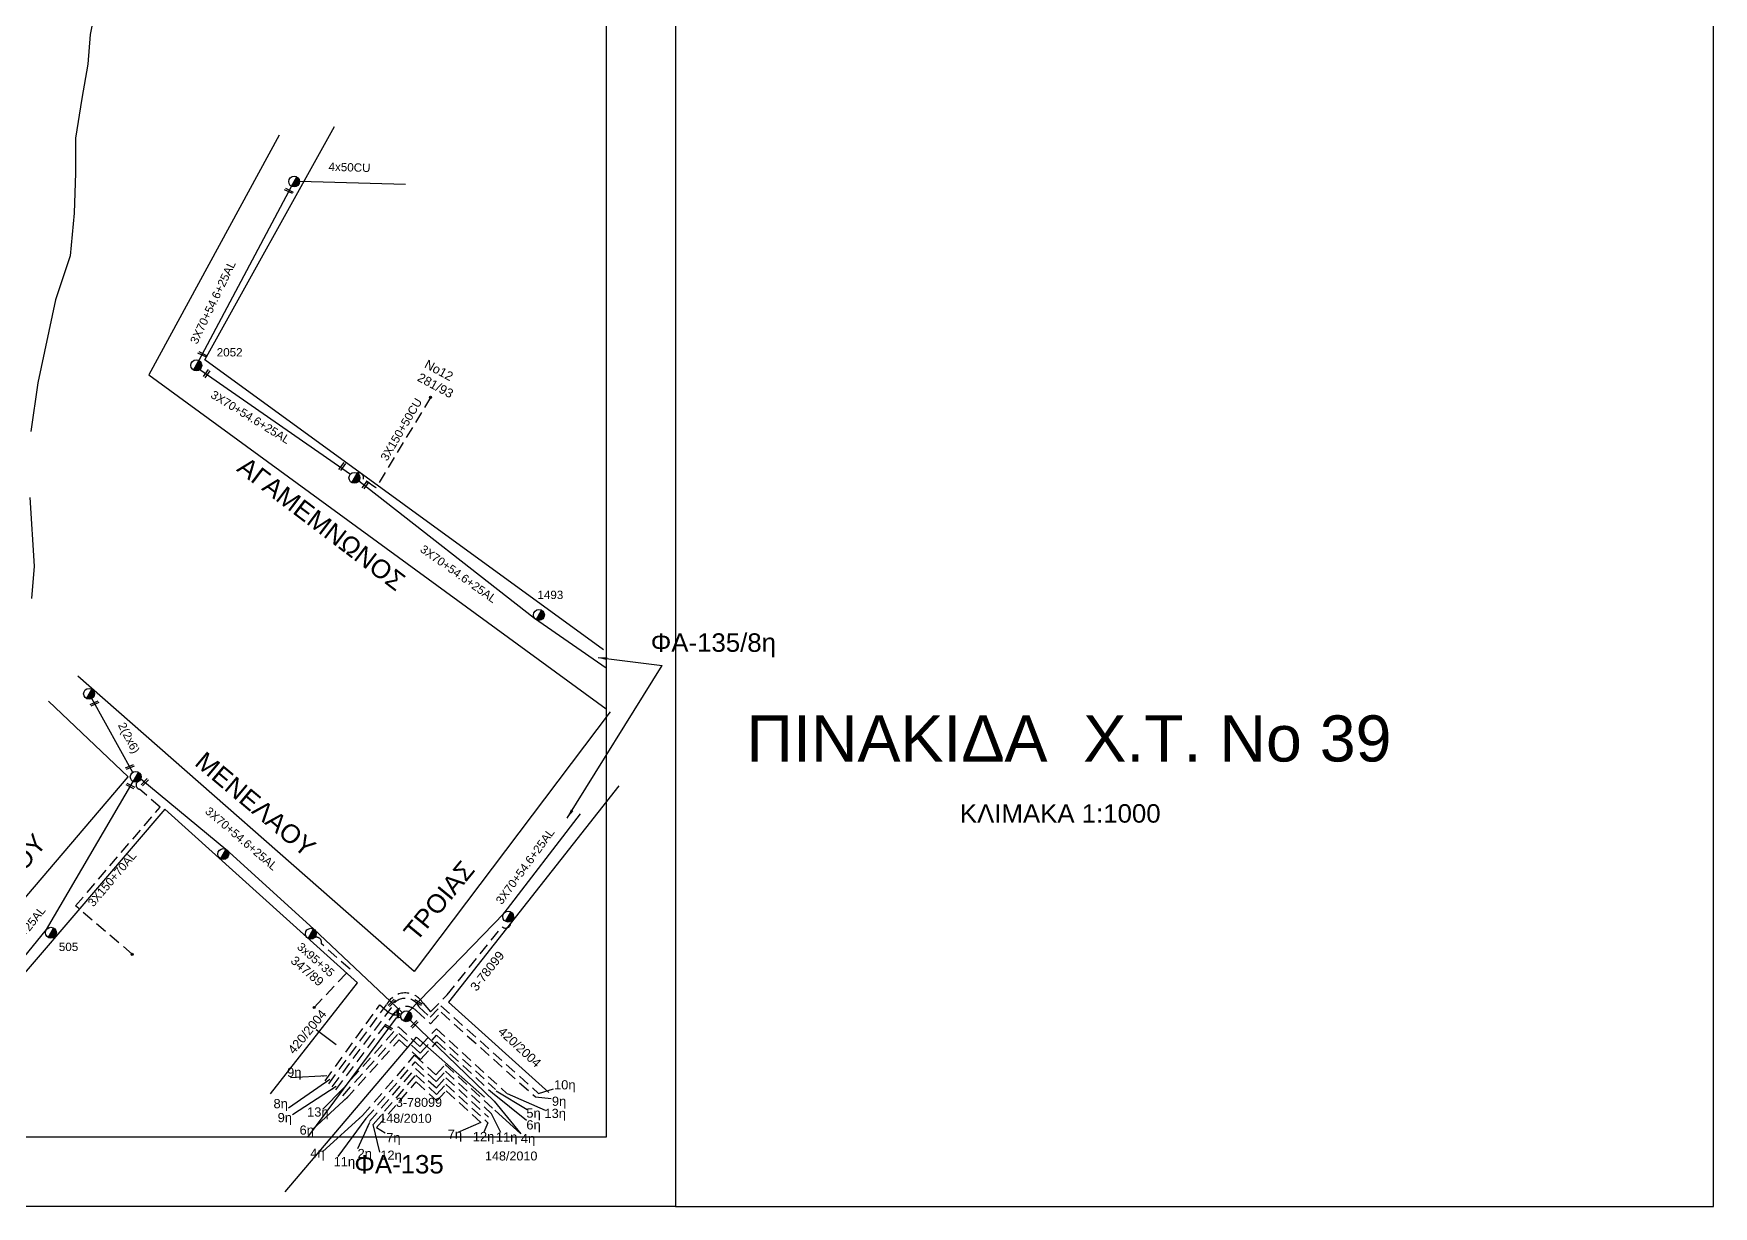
# Model space of a CAD drawing. Header units: millimetres. Extents: x 5016 to 7282, y 2879 to 3911.
# Drawn here: x 6918.6 to 7282.5, y 2878.5 to 3132.7 of the extents above; entities that cross this region are included whole.
import ezdxf

# ---------------------------------------------------------------- set-up
doc = ezdxf.new("R2010")
doc.units = ezdxf.units.MM
doc.linetypes.add('DASHED', pattern=[19.05, 12.7, -6.35])
for name, color, linetype in [('Γυμνά εναέρια ΧΤ (3Φ)   4x50CU', 7, 'Continuous'), ('Επιγραφές - Σχήματα', 7, 'Continuous'), ('Καλώδια ΧΤ   2x6AL', 7, 'DASHED'), ('Καλώδια ΧΤ   3x150+50AL', 7, 'DASHED'), ('Καλώδια ΧΤ   3x150+50CU', 7, 'DASHED'), ('Καλώδια ΧΤ   3x95+35 CU', 7, 'DASHED'), ('Μηχανική τομή', 7, 'Continuous'), ('Στύλος ΦΜ', 7, 'Continuous'), ('Στύλος ΦΜ @ 1', 7, 'Continuous'), ('Συνδέσεις', 7, 'Continuous'), ('Συνεστραμμένα ΧΤ   3x70+54.6+25 AL', 7, 'SYN_LINE'), ('Υπόβαθρο ΔΕΗ', 7, 'Continuous'), ('Υπόγεια καλώδια Δικτύου ΧΤ και Παρ. ΧΤ - 3X150+70 AL', 7, 'DASHED')]:
    doc.layers.add(name, color=color, linetype=linetype)
doc.styles.get("Standard").update_dxf_attribs({"font": 'ARIAL.TTF'})
doc.linetypes.add('PRANES_1r', pattern='A,0.5,[137,SPECLINE.shx,S=1,R=180,X=0,Y=0],0.5', length=1)
doc.linetypes.add('SYN_LINE', pattern='A,0.5,-0.0001,["/\\/\\/\\/",Standard,S=0.1,R=0,X=0,Y=-0.05],-0.25', length=0.7501)
doc.dimstyles.new('ISO-25', dxfattribs={"dimtxt": 2.5, "dimasz": 1.8, "dimexe": 1.25, "dimexo": 0.625, "dimtad": 1, "dimtxsty": 'Standard', "dimcen": 1.8, "dimadec": 0, "dimazin": 0, "dimtfac": 1, "dimtmove": 0, "dimatfit": 3, "dimfxl": 1.25, "dimarcsym": 0})

# ---------------------------------------------------------------- blocks, each defined once
blk = doc.blocks.new('ΥΠΑΡΧΩΝ ΤΣΙΜΕΝΤΕΝΙΟΣ ΣΤΥΛΟΣ')
at = {"layer": 'Στύλος ΦΜ'}
blk.add_hatch(color=7, dxfattribs=at).paths.add_polyline_path([(-1.29, -2.28, 0.574793), (2.62, 0, 0.268822), (1.3, 2.27)])
at = {"layer": 'Στύλος ΦΜ', "color": 7}
blk.add_line((-1.29, -2.28), (1.3, 2.27), dxfattribs=at)
blk.add_circle((0, 0), 2.62, dxfattribs=at)
at = {"layer": 'Στύλος ΦΜ', "flags": 4}
for tag, p in [('ΑΡΙΘΜΟΣ', (-4.68, 8.05)), ('ΤΥΠΟΣ', (-4.91, 3.03))]:
    blk.add_attdef(tag, p, '', height=4, dxfattribs=at)
blk = doc.blocks.new('ΜΗΧΑΝΙΚΗ ΤΟΜΗ')
at = {"layer": 'Μηχανική τομή', "ltscale": 40}
for p, q in [((-1.89, 0.78), (1.89, 0.78)), ((1.89, 0), (-1.89, 0))]:
    blk.add_line(p, q, dxfattribs=at)
blk = doc.blocks.new('_ΣΥΝΔΕΣΗ')
at = {"layer": 'Συνδέσεις', "linetype": 'SYN_LINE', "ltscale": 40}
blk.add_hatch(color=256, dxfattribs=at).paths.add_polyline_path([(0.5, -0.01, 1), (-0.5, -0.01, 1)])
at = {"layer": 'Συνδέσεις'}
blk.add_circle((0, -0.01), 0.5, dxfattribs=at)
blk = doc.blocks.new('τομή_')
at = {"layer": 'Επιγραφές - Σχήματα'}
for p, q in [((-1.29, -0.22), (0.13, 0.75)), ((-1.08, -0.46), (0.34, 0.51)), ((-0.66, 0.62), (-0.29, -0.37))]:
    blk.add_line(p, q, dxfattribs=at)

msp = doc.modelspace()

# ---------------------------------------------------------------- linework, layer by layer
at = {"layer": 'Γυμνά εναέρια ΧΤ (3Φ)   4x50CU', "color": 27, "linetype": 'SYN_LINE', "lineweight": -3, "ltscale": 20}
msp.add_lwpolyline([(6976.19, 3100.74), (6999.15, 3100.07)], dxfattribs=at)
at = {"layer": 'Επιγραφές - Σχήματα', "lineweight": -3}
for points in [[(5015.89, 3904.96), (7057.63, 3904.96), (7057.63, 2878.51), (5015.89, 2878.51)], [(5030.89, 3889.96), (7042.63, 3889.96), (7042.63, 2893.51), (5030.89, 2893.51)]]:
    msp.add_lwpolyline(points, close=True, dxfattribs=at)
at = {"layer": 'Επιγραφές - Σχήματα', "lineweight": -3, "ltscale": 10}
msp.add_lwpolyline([(7057.63, 2878.51), (7282.5, 2878.51), (7282.5, 3904.96), (7057.63, 3904.96)], dxfattribs=at)
at = {"layer": 'Καλώδια ΧΤ   2x6AL', "color": 30, "linetype": 'SYN_LINE', "lineweight": -3, "ltscale": 20}
msp.add_lwpolyline([(6940.05, 2972.59), (6931.17, 2988.59)], dxfattribs=at)
at = {"layer": 'Καλώδια ΧΤ   3x150+50CU', "color": 2, "linetype": 'DASHED', "lineweight": -3, "ltscale": 0.2}
msp.add_lwpolyline([(7004.58, 3053.87), (6992.75, 3034.29), (6990.05, 3036.14, 0.586544), (6988.66, 3037.46, 273.531506)], format="xyb", dxfattribs=at)
at = {"layer": 'Καλώδια ΧΤ   3x95+35 CU', "color": 30, "linetype": 'DASHED', "lineweight": -3, "ltscale": 0.2}
msp.add_lwpolyline([(6979.33, 2921.62), (6987.13, 2929.91), (6980.92, 2935.4, 0.600693), (6979.49, 2936.8, -4.063641)], format="xyb", dxfattribs=at)
at = {"layer": 'Συνεστραμμένα ΧΤ   3x70+54.6+25 AL', "color": 2, "lineweight": -3, "ltscale": 20}
for points in [[(6974.44, 3099.62), (6954.38, 3061.85)], [(6954.61, 3059.93), (6987.21, 3037.24)], [(6989.05, 3035.77), (7027.12, 3005.99), (7042.63, 2995.28)], [(6999.9, 2920.75), (7020.49, 2942.09), (7037.06, 2963.63)]]:
    msp.add_lwpolyline(points, dxfattribs=at)
at = {"layer": 'Συνεστραμμένα ΧΤ   3x70+54.6+25 AL', "color": 30, "lineweight": -3, "ltscale": 20}
for points in [[(6900.07, 2912.36), (6921.38, 2938.54), (6940.12, 2970.58)], [(6941.79, 2971.16), (6960.26, 2955.91), (6979.23, 2938.64), (6998.45, 2920.53)], [(7000.15, 2918.89), (7018.35, 2901.32)]]:
    msp.add_lwpolyline(points, dxfattribs=at)
at = {"layer": 'Συνεστραμμένα ΧΤ   3x70+54.6+25 AL', "color": 151, "lineweight": -3, "ltscale": 20}
for points in [[(6997.14, 2919.36), (6977.91, 2893.5)], [(6997.14, 2919.36), (6998.16, 2919.53)]]:
    msp.add_lwpolyline(points, dxfattribs=at)
at = {"layer": 'Υπόβαθρο ΔΕΗ', "linetype": 'PRANES_1r', "lineweight": -3, "ltscale": 0.2}
for points in [[(6938.59, 3197.85), (6938.3, 3196.3), (6938.19, 3194.41), (6936.83, 3187.68), (6936.54, 3183.16), (6936.25, 3173.19), (6936.41, 3162.63), (6936.07, 3157.48), (6934.28, 3150.14), (6930.81, 3132.55), (6930.36, 3126.12), (6929.03, 3118.67), (6927.63, 3110.05), (6927.69, 3102.52), (6927.37, 3093.82), (6926.47, 3084.53), (6923.35, 3075.04), (6919.51, 3057.01), (6917.96, 3046.5)], [(6917.75, 3032.13), (6918.68, 3017.29), (6918.09, 3010.29)]]:
    msp.add_lwpolyline(points, dxfattribs=at)
at = {"layer": 'Υπόβαθρο ΔΕΗ', "lineweight": -3, "ltscale": 0.2}
for points in [[(7042.02, 2999.13), (6955.68, 3062.03), (6983.74, 3112.6)], [(6971.76, 3110.71), (6943.54, 3058.73), (7042.63, 2986.35)], [(7043.52, 2985.7), (7001.02, 2929.45), (6928.14, 2993.44)], [(6969.9, 2902.9), (6988.73, 2927), (6946.98, 2964.63), (6898.45, 2907.95), (6890.56, 2914.7), (6939.04, 2971.59), (6921.79, 2988.02)], [(7045.38, 2969.69), (7008.44, 2922.79), (7030.2, 2903.19)], [(6973.05, 2881.66), (7001.51, 2915.21), (7016.28, 2902.2)], [(6979.79, 2916.87), (6984.16, 2913.62)]]:
    msp.add_lwpolyline(points, dxfattribs=at)
at = {"layer": 'Υπόβαθρο ΔΕΗ', "color": 2, "linetype": 'DASHED', "lineweight": -3, "ltscale": 0.2}
msp.add_lwpolyline([(6982.51, 2905.08), (6995.06, 2922.23, -0.607092), (7002.95, 2922.53), (7004.58, 2920.69), (7008.17, 2924.34), (7020.06, 2939.12, 0.752022), (7021.91, 2940.28)], format="xyb", dxfattribs=at)
at = {"layer": 'Υπόβαθρο ΔΕΗ', "color": 6, "linetype": 'DASHED', "lineweight": -3, "ltscale": 0.2}
msp.add_lwpolyline([(6983.27, 2904.44), (6996.01, 2921.46, -0.66353), (7002.12, 2921.69), (7004.5, 2919.5), (7006.8, 2922), (7027.95, 2903.01)], format="xyb", dxfattribs=at)
at = {"layer": 'Υπόβαθρο ΔΕΗ', "color": 133, "linetype": 'DASHED', "lineweight": -3, "ltscale": 0.2}
for points in [[(6981.74, 2905.72), (6993.56, 2922.17), (6995.51, 2920.55, 0.19421), (6998.2, 2920.11)], [(6984.04, 2903.79), (6996.98, 2920.68, -0.467), (7001.45, 2920.94), (7004.56, 2918.08), (7006.87, 2920.59), (7027.28, 2902.26)]]:
    msp.add_lwpolyline(points, format="xyb", dxfattribs=at)
at = {"layer": 'Υπόβαθρο ΔΕΗ', "color": 5, "linetype": 'DASHED', "lineweight": -3, "ltscale": 0.2}
msp.add_lwpolyline([(6984.8, 2903.15), (6997.6, 2917.46), (7002.26, 2913.16), (7005.83, 2917.03), (7021.08, 2902.98)], dxfattribs=at)
at = {"layer": 'Υπόβαθρο ΔΕΗ', "color": 85, "linetype": 'DASHED', "lineweight": -3, "ltscale": 0.2}
msp.add_lwpolyline([(6985.57, 2902.51), (6997.68, 2916.02), (7002.32, 2911.74), (7005.89, 2915.62), (7018.64, 2903.86)], dxfattribs=at)
at = {"layer": 'Υπόβαθρο ΔΕΗ', "color": 233, "linetype": 'DASHED', "lineweight": -3, "ltscale": 0.2, "true_color": 0xd2798f}
msp.add_lwpolyline([(6986.34, 2901.87), (6997.76, 2914.59), (7002.38, 2910.33), (7005.95, 2914.2), (7017.97, 2903.12)], dxfattribs=at)
at = {"layer": 'Υπόβαθρο ΔΕΗ', "color": 30, "linetype": 'DASHED', "lineweight": -3, "ltscale": 0.2}
msp.add_lwpolyline([(6989.84, 2898.2), (7001.13, 2911.26), (7005.72, 2907.03), (7007.75, 2909.24), (7018.49, 2899.34)], dxfattribs=at)
at = {"layer": 'Υπόβαθρο ΔΕΗ', "color": 62, "linetype": 'DASHED', "lineweight": -3, "ltscale": 0.2}
msp.add_lwpolyline([(6990.59, 2897.55), (7001.21, 2909.83), (7005.78, 2905.62), (7007.81, 2907.82), (7017.81, 2898.61)], dxfattribs=at)
at = {"layer": 'Υπόβαθρο ΔΕΗ', "color": 27, "linetype": 'DASHED', "lineweight": -3, "ltscale": 0.2}
msp.add_lwpolyline([(6991.35, 2896.89), (7001.29, 2908.39), (7005.83, 2904.21), (7007.87, 2906.41), (7017.13, 2897.87)], dxfattribs=at)
at = {"layer": 'Υπόβαθρο ΔΕΗ', "color": 1, "linetype": 'DASHED', "lineweight": -3, "ltscale": 0.2}
msp.add_lwpolyline([(6992.11, 2896.24), (7001.37, 2906.96), (7005.89, 2902.79), (7007.92, 2905), (7017.09, 2896.55)], dxfattribs=at)
at = {"layer": 'Υπόβαθρο ΔΕΗ', "color": 173, "linetype": 'DASHED', "lineweight": -3, "ltscale": 0.2}
msp.add_lwpolyline([(6992.87, 2895.59), (7001.45, 2905.52), (7005.95, 2901.38), (7007.98, 2903.58), (7015.77, 2896.4)], dxfattribs=at)
at = {"layer": 'Υπόγεια καλώδια Δικτύου ΧΤ και Παρ. ΧΤ - 3X150+70 AL', "color": 30, "linetype": 'DASHED', "lineweight": -3, "ltscale": 0.2}
msp.add_lwpolyline([(6939.95, 2933.16), (6927.69, 2943.64), (6945.99, 2965.08), (6941.49, 2968.93, -0.584695), (6941.03, 2970.48, -1.399821)], format="xyb", dxfattribs=at)

# ---------------------------------------------------------------- block references
at = {"layer": 'Επιγραφές - Σχήματα', "rotation": 238.0393993985333}
msp.add_blockref('τομή_', (6997.09, 2920.04), dxfattribs=at)
at = {"layer": 'Μηχανική τομή', "lineweight": -3}
for p, xscale, yscale, zscale, rotation in [((6973.81, 3098.45), 0.5000000000003161, 0.5000000000003161, 0.5000000000003161, 333.1835396985632), ((6955.02, 3063.05), 0.5000000000003161, 0.5000000000003161, 0.5000000000003161, 333.1835396985632), ((6956.23, 3058.89), 0.5000000000003162, 0.5000000000003162, 0.5000000000003162, 53.36469392682387), ((6985.6, 3038.77), 0.5000000000003162, 0.5000000000003162, 0.5000000000003162, 53.36469392682387), ((6990.65, 3034.79), 0.5000000000003162, 0.5000000000003162, 0.5000000000003162, 53.36469392682387), ((6931.86, 2987.35), 0.5000000000003162, 0.5000000000003162, 0.5000000000003162, 23.48967975315374), ((6939.5, 2973.59), 0.5000000000003162, 0.5000000000003162, 0.5000000000003162, 23.48967975315374), ((6939.47, 2969.47), 0.5000000000003164, 0.5000000000003164, 0.5000000000003164, 333.0260046742604), ((6942.83, 2970.31), 0.5000000000003163, 0.5000000000003163, 0.5000000000003163, 45.46618432208448), ((6996.34, 2922.5), 0.5000000000003162, 0.5000000000003162, 0.5000000000003162, 47.09347988825179), ((7001.96, 2922.88), 0.5000000000003162, 0.5000000000003162, 0.5000000000003162, 150.202674920077), ((7001.23, 2917.85), 0.5000000000003162, 0.5000000000003162, 0.5000000000003162, 47.09347988825179), ((6995.51, 2917.54), 0.5000000000003162, 0.5000000000003162, 0.5000000000003162, 150.202674920077)]:
    msp.add_blockref('ΜΗΧΑΝΙΚΗ ΤΟΜΗ', p, dxfattribs=dict(at, xscale=xscale, yscale=yscale, zscale=zscale, rotation=rotation))
at = {"layer": 'Στύλος ΦΜ @ 1', "lineweight": -3, "ltscale": 40, "xscale": 0.4499999999998181, "yscale": 0.4499999999998181, "zscale": 0.4499999999998181}
for p in [(6975.02, 3100.65), (6988.07, 3036.43), (6930.6, 2989.62), (6940.7, 2971.61), (6959.67, 2954.88), (7021.39, 2941.33), (6978.64, 2937.62), (6999.32, 2919.73)]:
    msp.add_blockref('ΥΠΑΡΧΩΝ ΤΣΙΜΕΝΤΕΝΙΟΣ ΣΤΥΛΟΣ', p, dxfattribs=at)
at = {"layer": 'Στύλος ΦΜ @ 1', "lineweight": -3, "ltscale": 40}
ref = msp.add_blockref('ΥΠΑΡΧΩΝ ΤΣΙΜΕΝΤΕΝΙΟΣ ΣΤΥΛΟΣ', (6953.82, 3060.81), dxfattribs=dict(at, xscale=0.4499999999998181, yscale=0.4499999999998181, zscale=0.4499999999998181))
ref.add_attrib('ΑΡΙΘΜΟΣ', '2052', (6958.26, 3062.74), dxfattribs={"layer": 'Στύλος ΦΜ', "height": 1.8, "flags": 4})
ref = msp.add_blockref('ΥΠΑΡΧΩΝ ΤΣΙΜΕΝΤΕΝΙΟΣ ΣΤΥΛΟΣ', (7028.06, 3006.7), dxfattribs=dict(at, xscale=0.4499999999998181, yscale=0.4499999999998181, zscale=0.4499999999998181))
ref.add_attrib('ΑΡΙΘΜΟΣ', '1493', (7027.73, 3010.16), dxfattribs={"layer": 'Στύλος ΦΜ', "height": 1.8, "flags": 4})
ref = msp.add_blockref('ΥΠΑΡΧΩΝ ΤΣΙΜΕΝΤΕΝΙΟΣ ΣΤΥΛΟΣ', (6922.33, 2937.83), dxfattribs=dict(at, xscale=0.4499999999998181, yscale=0.4499999999998181, zscale=0.4499999999998181))
ref.add_attrib('ΑΡΙΘΜΟΣ', '505', (6924.05, 2933.87), dxfattribs={"layer": 'Στύλος ΦΜ', "height": 1.8, "flags": 4})
at = {"layer": 'Συνδέσεις', "lineweight": -3, "xscale": 0.4499999999998181, "yscale": 0.4499999999998181, "zscale": 0.4499999999998181}
for p in [(7004.58, 3053.88), (6939.95, 2933.16), (6979.34, 2921.63), (6996.55, 2920.12)]:
    msp.add_blockref('_ΣΥΝΔΕΣΗ', p, dxfattribs=at)

# ---------------------------------------------------------------- texts
at = {"layer": 'Επιγραφές - Σχήματα', "color": 7, "lineweight": -3, "char_height": 4, "width": 168.3718, "attachment_point": 1}
for s, insert, rotation in [('ΑΓΑΜΕΜΝΩΝΟΣ', (6964.79, 3041.25), 322.8006), ('ΜΕΝΕΛΑΟΥ', (6955.79, 2977.38), 320.0422), ('ΤΗΛΕΜΑΧΟΥ', (6896.19, 2932.56), 50.5241), ('ΤΡΟΙΑΣ', (6998.44, 2938.26), 50.5241)]:
    msp.add_mtext(s, dxfattribs=dict(at, insert=insert, rotation=rotation))
at = {"layer": 'Επιγραφές - Σχήματα', "color": 7, "lineweight": -3, "width": 168.3718, "attachment_point": 1}
for s, insert, char_height in [('ΦΑ-135/8η', (7052.28, 3002.72), 4), ('9η', (6973.5, 2908.58), 2), ('10η', (7031.32, 2905.87), 2), ('8η', (6970.55, 2901.79), 2), ('9η', (7030.86, 2902.31), 2), ('9η', (6971.45, 2898.76), 2), ('13η', (6977.83, 2899.98), 2), ('5η', (7025.33, 2899.74), 2), ('6η', (7025.33, 2897.19), 2), ('13η', (7029.25, 2899.68), 2), ('6η', (6976.2, 2896.06), 2), ('7η', (6994.97, 2894.41), 2), ('7η', (7008.3, 2895.17), 2), ('12η', (7013.73, 2894.65), 2), ('11η', (7018.72, 2894.55), 2), ('4η', (7024.13, 2894.24), 2), ('4η', (6978.52, 2891.05), 2), ('ΦΑ-135', (6988.06, 2889.65), 4), ('2η', (6988.76, 2890.97), 2), ('12η', (6993.68, 2890.61), 2), ('11η', (6983.57, 2889.23), 2)]:
    msp.add_mtext(s, dxfattribs=dict(at, insert=insert, char_height=char_height))
at = {"layer": 'Επιγραφές - Σχήματα', "lineweight": -3, "ltscale": 10, "width": 315.0361, "attachment_point": 1}
for s, insert, char_height in [('ΠΙΝΑΚΙΔΑ  Χ.Τ. Νο 39', (7073.01, 2984.94), 10), ('ΚΛΙΜΑΚΑ 1:1000', (7119.25, 2965.69), 4)]:
    msp.add_mtext(s, dxfattribs=dict(at, insert=insert, char_height=char_height))
at = {"layer": 'Καλώδια ΧΤ   3x150+50AL', "color": 7, "lineweight": -3, "char_height": 1.8, "width": 168.3718, "attachment_point": 1}
for s, insert, rotation in [('{\\H1.083x;\\C256;No12\\P281/93}', (7003.99, 3062.15), 331.5997), ('{\\H1.083x;\\C256;3-78099}', (7013, 2926.2), 51.9138), ('{\\H1.083x;\\C256;347/89}', (6975.35, 2932.98), 319.2703), ('{\\H1.083x;\\C256;420/2004}', (6973.49, 2912.59), 50.7038), ('{\\H1.083x;\\C256;420/2004}', (7020.37, 2917.6), 317.3697)]:
    msp.add_mtext(s, dxfattribs=dict(at, insert=insert, rotation=rotation))
for s, insert in [('{\\H1.083x;\\C256;3-78099}', (6997.07, 2902.04)), ('{\\H1.083x;\\C256;148/2010}', (6993.46, 2898.58)), ('{\\H1.083x;\\C256;148/2010}', (7016.37, 2890.42))]:
    msp.add_mtext(s, dxfattribs=dict(at, insert=insert))
at = {"layer": 'Συνεστραμμένα ΧΤ   3x70+54.6+25 AL', "color": 7, "lineweight": -3, "char_height": 1.8, "width": 168.3718, "attachment_point": 1}
for s, insert, rotation in [('4x50CU', (6982.51, 3104.78), 358.2378), ('3X70+54.6+25AL', (6952.38, 3066.03), 64.4677), ('3X70+54.6+25AL', (6957.7, 3055.48), 328.4496), ('3X150+50CU', (6993.61, 3040.83), 59.5888), ('3X70+54.6+25AL', (7003.19, 3022.03), 324.4921), ('2(2x6)', (6938.4, 2983.64), 297.4452), ('3X70+54.6+25AL', (6956.74, 2965.26), 319.5041), ('3X70+54.6+25AL', (7018.55, 2944.86), 53.8451), ('3X150+70AL', (6930.16, 2944.47), 49.7619), ('3X70+54.6+25AL', (6907.83, 2928.32), 52.0276), ('3x95+35', (6976.68, 2935.87), 318.6746)]:
    msp.add_mtext(s, dxfattribs=dict(at, insert=insert, rotation=rotation))

# ---------------------------------------------------------------- leaders
at = {"layer": 'Επιγραφές - Σχήματα', "lineweight": -3, "ltscale": 40}
for points in [[(7034.18, 2962.66), (7054.77, 2995.72)], [(7040.86, 2997.47), (7054.77, 2995.72)]]:
    msp.add_leader(points, dimstyle='ISO-25', override={"dimasz": 2, "dimtad": 0}, dxfattribs=at)
at = {"layer": 'Επιγραφές - Σχήματα', "ltscale": 40}
for points, override in [([(6982.75, 2906.02), (6973.78, 2899.84)], {"dimasz": 1, "dimtad": 0}), ([(6982.1, 2906.83), (6974.26, 2906.35)], {"dimasz": 1, "dimtad": 0}), ([(6984.1, 2904.47), (6974.67, 2898.36)], {"dimasz": 1, "dimtad": 0}), ([(6986.68, 2902.25), (6978.97, 2895.18)], {"dimasz": 1, "dimtad": 0}), ([(6985.59, 2904.03), (6981.21, 2899.59)], {"dimasz": 1, "dimtad": 0}), ([(7017.97, 2903.12), (7025.33, 2897.19)], {"dimasz": 0.5, "dimtad": 0}), ([(7018.35, 2901.32), (7024.13, 2894.24)], {"dimasz": 0.5, "dimtad": 0}), ([(7018.82, 2903.59), (7025.51, 2899.53)], {"dimasz": 0.5, "dimtad": 0}), ([(7021.18, 2903), (7029.42, 2899.35)], {"dimasz": 0.5, "dimtad": 0}), ([(7027.28, 2902.26), (7030.68, 2901.91)], {"dimasz": 0.5, "dimtad": 0}), ([(7027.95, 2903.01), (7031.22, 2903.99)], {"dimasz": 0.5, "dimtad": 0}), ([(6989.84, 2898.2), (6981.22, 2890.38)], {"dimasz": 1, "dimtad": 0}), ([(6990.59, 2897.55), (6984.49, 2889.35)], {"dimasz": 1, "dimtad": 0}), ([(7017.74, 2898.67), (7019.73, 2894.6)], {"dimasz": 0.5, "dimtad": 0}), ([(7018.49, 2899.34), (7024.13, 2894.24)], {"dimasz": 0.5, "dimtad": 0}), ([(6991.32, 2896.68), (6988.76, 2890.97)], {"dimasz": 1, "dimtad": 0}), ([(6992.09, 2896.26), (6993.55, 2890.25)], {"dimasz": 1, "dimtad": 0}), ([(6992.87, 2895.59), (6994.77, 2894.48)], {"dimasz": 0.5, "dimtad": 0}), ([(7015.46, 2896.69), (7010.52, 2894.52)], {"dimasz": 0.5, "dimtad": 0}), ([(7016.97, 2896.65), (7016.14, 2894.61)], {"dimasz": 0.5, "dimtad": 0})]:
    msp.add_leader(points, dimstyle='ISO-25', override=override, dxfattribs=at)

doc.saveas('drawing.dxf')
